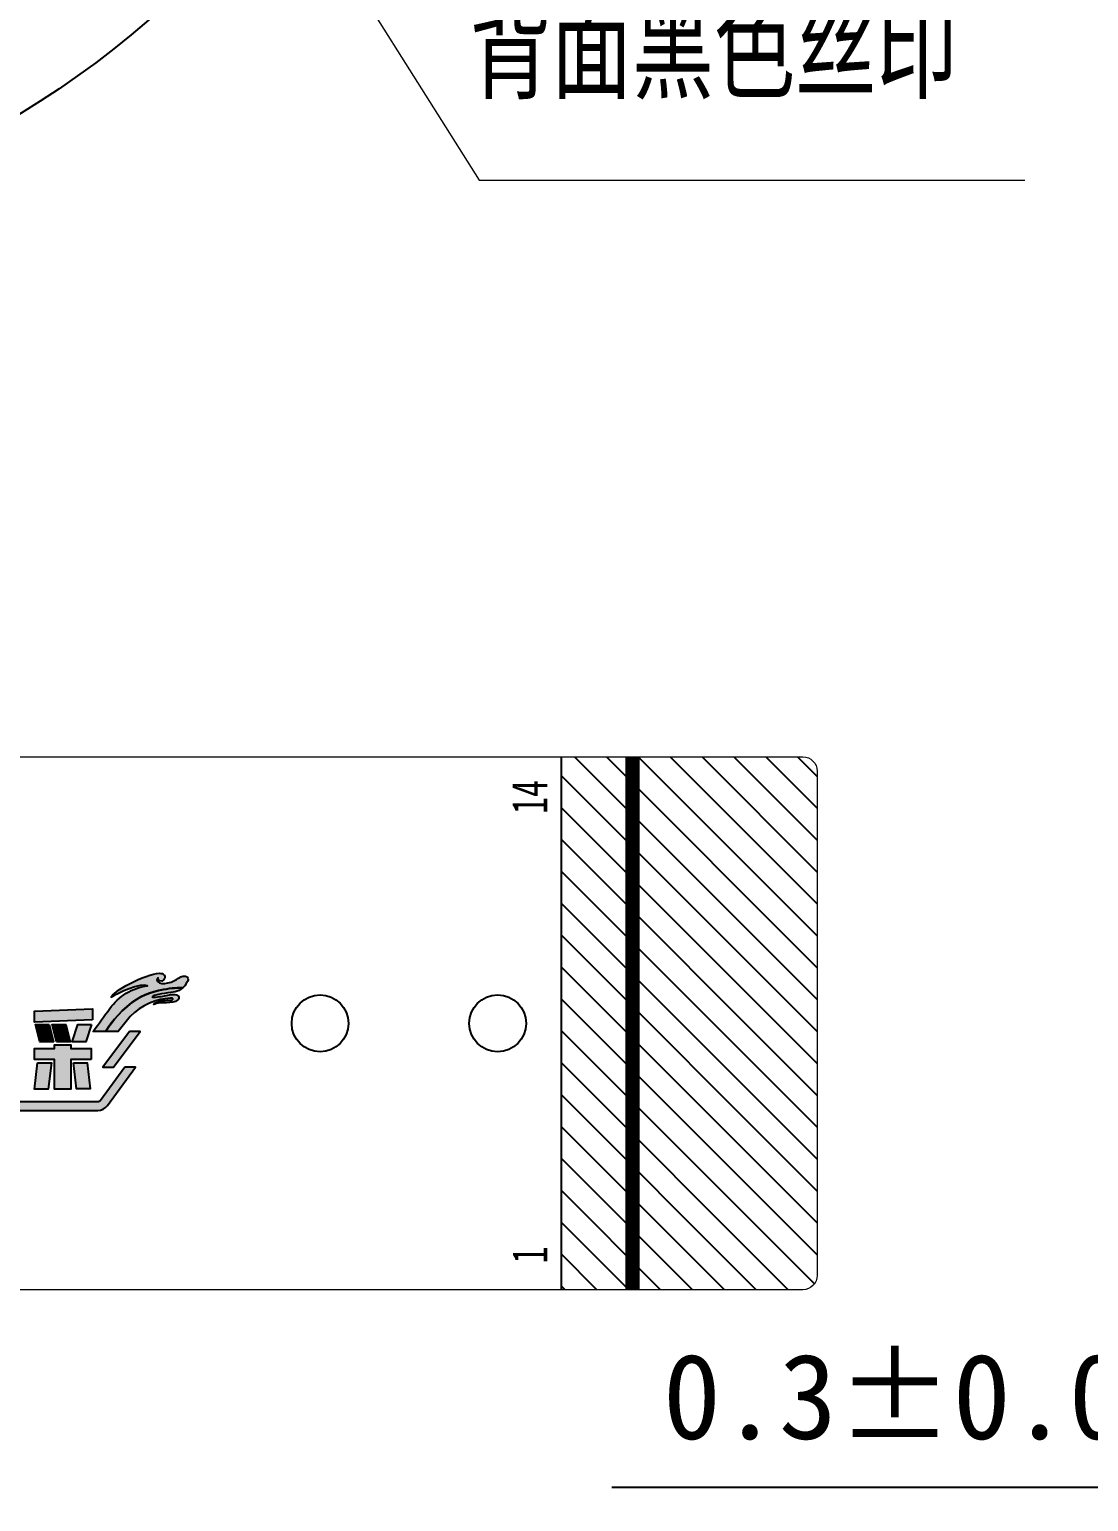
# Model space of a CAD drawing. Header units: millimetres. Extents: x -1913 to 1072, y -448 to 307.
# Drawn here: x 738.06 to 752.97, y -205.13 to -184.41 of the extents above; entities that cross this region are included whole.
import ezdxf

# ---------------------------------------------------------------- set-up
doc = ezdxf.new("R2010")
doc.units = ezdxf.units.MM
doc.header["$LTSCALE"] = 2
doc.header["$PDMODE"] = 3
doc.header["$PDSIZE"] = 1
doc.layers.get('0').update_dxf_attribs({"linetype": 'CONTINUOUS'})
doc.layers.get('Defpoints').update_dxf_attribs({"linetype": 'CONTINUOUS'})
for name, color, linetype in [('_U+56FE_U+5C42 1', 7, 'CONTINUOUS'), ('dim', 3, 'CONTINUOUS'), ('FPC', 2, 'CONTINUOUS'), ('Index', 7, 'CONTINUOUS'), ('SENSOR', 2, 'CONTINUOUS')]:
    doc.layers.add(name, color=color, linetype=linetype)
doc.styles.add('ROMANC', font='romanc.shx')
doc.styles.get("Standard").update_dxf_attribs({"font": 'txt', "width": 0.7})
doc.styles.add('宋体', font='')
doc.styles.get('宋体').set_extended_font_data('SimSun')
doc.dimstyles.new('ISO-25$0', dxfattribs={"dimtxt": 1.2, "dimasz": 1.2, "dimexe": 0, "dimexo": 0.125, "dimtad": 1, "dimdsep": 46, "dimtxsty": 'Standard', "dimcen": 2, "dimclrd": 3, "dimclre": 3, "dimclrt": 3, "dimadec": 0, "dimazin": 0, "dimtp": 1.2, "dimtm": 1.2, "dimtfac": 1, "dimtmove": 0, "dimatfit": 3, "dimfxl": 0, "dimtolj": 1, "dimarcsym": 0})
doc.dimstyles.new('YanXiu', dxfattribs={"dimtxt": 1.5, "dimasz": 1.2, "dimexe": 0.66, "dimexo": 0.66, "dimgap": 0.66, "dimtad": 0, "dimdsep": 46, "dimtxsty": 'ROMANC', "dimcen": 0, "dimclrd": 256, "dimclre": 131, "dimclrt": 42, "dimazin": 2, "dimtfac": 1, "dimtofl": 0, "dimtmove": 0, "dimatfit": 3, "dimfxl": 0, "dimlwd": 5, "dimlwe": 5, "dimarcsym": 0})

# ---------------------------------------------------------------- blocks, each defined once
blk = doc.blocks.new('*D60')
at = {"layer": 'Defpoints', "color": 0, "transparency": 16777216}
for p in [(757.446, -202.152), (757.746, -202.152), (757.446, -204.935)]:
    blk.add_point(p, dxfattribs=at)
at = {"layer": 'dim', "color": 3, "lineweight": -2, "transparency": 16777216}
for p, q in [((757.446, -202.277), (757.446, -204.935)), ((757.746, -202.277), (757.746, -204.935)), ((756.246, -204.935), (746.261, -204.935)), ((757.746, -204.935), (757.446, -204.935)), ((758.946, -204.935), (760.146, -204.935))]:
    blk.add_line(p, q, dxfattribs=at)
at = {"layer": 'dim', "color": 3, "transparency": 16777216}
for points in [[(756.246, -204.735), (756.246, -205.135), (757.446, -204.935)], [(758.946, -204.735), (758.946, -205.135), (757.746, -204.935)]]:
    blk.add_solid(points, dxfattribs=at)
at = {"layer": 'dim', "color": 3, "transparency": 16777216, "insert": (750.653, -203.663), "char_height": 1.2, "attachment_point": 5, "style": '宋体'}
blk.add_mtext('\\A1;0.3%%P0.03', dxfattribs=at)

msp = doc.modelspace()

# ---------------------------------------------------------------- hatches: boundary and pattern name
h = msp.add_hatch()
h.set_pattern_fill('ANSI31', color=256, scale=0.1, style=0)
h.set_pattern_definition([(135, (1613.92183, 17.03493), (0.2245064, 0.2245064), [])])
edge = h.paths.add_edge_path()
edge.add_arc((748.951, -194.857), 0.2, 360, 450, ccw=False)
edge.add_line((749.151, -194.857), (749.151, -201.952))
edge.add_arc((748.951, -201.952), 0.2, 270, 360, ccw=False)
edge.add_line((748.951, -202.152), (745.551, -202.152))
edge.add_line((745.551, -202.152), (745.551, -194.652))
edge.add_line((745.551, -194.652), (748.951, -194.652))
at = {"layer": '_U+56FE_U+5C42 1'}
h = msp.add_hatch(color=152, dxfattribs=at)
h.dxf.hatch_style = 2
edge = h.paths.add_edge_path()
edge.add_spline(control_points=[(739.206, -198.04), (739.296, -197.977), (739.631, -197.828), (739.722, -197.873), (739.505, -197.901), (739.313, -198.02), (739.19, -198.195), (739.108, -198.302), (739.036, -198.404), (738.954, -198.517), (738.954, -198.517), (739.129, -198.517), (739.129, -198.517), (739.129, -198.517), (739.245, -198.324), (739.432, -198.166), (739.62, -198.007), (739.752, -197.966), (739.944, -197.928), (740.059, -197.905), (740.16, -197.901), (740.217, -197.901), (740.295, -197.831), (740.337, -197.726), (740.217, -197.741), (740.196, -197.745), (740.18, -197.751), (740.158, -197.767), (740.094, -197.824), (739.919, -197.872), (739.863, -197.816), (739.851, -197.804), (739.848, -197.784), (739.871, -197.764), (739.864, -197.805), (739.914, -197.826), (739.948, -197.792), (739.966, -197.773), (739.976, -197.742), (739.954, -197.721), (739.954, -197.721), (739.952, -197.718), (739.952, -197.718), (739.939, -197.705), (739.916, -197.699), (739.888, -197.699), (739.694, -197.699), (739.209, -197.967), (739.206, -198.04)], knot_values=[0, 0, 0, 0, 1, 1, 1, 2, 2, 2, 3, 3, 3, 4, 4, 4, 5, 5, 5, 6, 6, 6, 7, 7, 7, 8, 8, 8, 9, 9, 9, 10, 10, 10, 11, 11, 11, 12, 12, 12, 13, 13, 13, 14, 14, 14, 15, 15, 15, 16, 16, 16, 16], degree=3, periodic=0)
h = msp.add_hatch(color=152, dxfattribs=at)
h.dxf.hatch_style = 2
edge = h.paths.add_edge_path()
edge.add_spline(control_points=[(739.944, -197.928), (739.752, -197.966), (739.62, -198.007), (739.432, -198.166), (739.246, -198.323), (739.131, -198.515), (739.129, -198.517), (739.129, -198.517), (739.305, -198.517), (739.305, -198.517), (739.305, -198.517), (739.478, -198.306), (739.478, -198.306), (739.478, -198.306), (739.478, -198.306), (739.478, -198.306), (739.627, -198.15), (739.856, -198.054), (740.043, -198.05), (740.071, -198.049), (740.081, -198.057), (740.076, -198.064), (740.071, -198.072), (740.049, -198.081), (740.017, -198.078), (739.957, -198.079), (739.86, -198.087), (739.813, -198.129), (739.81, -198.131), (739.806, -198.137), (739.809, -198.14), (739.908, -198.085), (740.076, -198.143), (740.148, -198.074), (740.177, -198.042), (740.162, -197.991), (740.074, -197.997), (740.013, -198.002), (739.949, -198.017), (739.888, -198.027), (739.851, -198.034), (739.815, -198.039), (739.792, -198.035), (739.783, -198.032), (739.787, -198.023), (739.809, -198.012), (739.868, -197.992), (740.056, -197.967), (740.11, -197.958), (740.146, -197.953), (740.184, -197.93), (740.217, -197.901), (740.217, -197.901), (740.217, -197.901), (740.217, -197.901), (740.16, -197.901), (740.059, -197.905), (739.944, -197.928)], knot_values=[0, 0, 0, 0, 1, 1, 1, 2, 2, 2, 3, 3, 3, 4, 4, 4, 5, 5, 5, 6, 6, 6, 7, 7, 7, 8, 8, 8, 9, 9, 9, 10, 10, 10, 11, 11, 11, 12, 12, 12, 13, 13, 13, 14, 14, 14, 15, 15, 15, 16, 16, 16, 17, 17, 17, 18, 18, 18, 19, 19, 19, 19], degree=3, periodic=0)
h = msp.add_hatch(color=152, dxfattribs=at)
h.dxf.hatch_style = 2
h.paths.add_polyline_path([(738.945, -198.355), (738.13, -198.386), (738.13, -198.23), (738.945, -198.199)])
h = msp.add_hatch(color=152, dxfattribs=at)
h.dxf.hatch_style = 2
h.paths.add_polyline_path([(738.335, -198.421), (738.396, -198.661), (738.204, -198.661), (738.141, -198.421)])
h = msp.add_hatch(color=152, dxfattribs=at)
h.dxf.hatch_style = 2
h.paths.add_polyline_path([(738.439, -198.661), (738.376, -198.421), (738.568, -198.421), (738.631, -198.661)])
h = msp.add_hatch(color=152, dxfattribs=at)
h.dxf.hatch_style = 2
h.paths.add_polyline_path([(738.932, -198.421), (738.85, -198.661), (738.658, -198.661), (738.74, -198.421)])
h = msp.add_hatch(color=152, dxfattribs=at)
h.dxf.hatch_style = 2
h.paths.add_polyline_path([(739.467, -198.517), (739.09, -199.021), (739.242, -199.021), (739.618, -198.517)])
h = msp.add_hatch(color=152, dxfattribs=at)
h.dxf.hatch_style = 2
h.paths.add_polyline_path([(738.927, -198.914), (738.64, -198.914), (738.64, -199.329), (738.412, -199.329), (738.412, -198.914), (738.13, -198.914), (738.13, -198.758), (738.412, -198.758), (738.412, -198.705), (738.64, -198.705), (738.64, -198.758), (738.927, -198.758)])
h = msp.add_hatch(color=152, dxfattribs=at)
h.dxf.hatch_style = 2
edge = h.paths.add_edge_path()
edge.add_line((739.401, -199.021), (739.057, -199.489))
edge.add_arc((739.021, -199.463), 0.0447, 270, 323.7168, ccw=False)
edge.add_line((739.021, -199.508), (735.061, -199.508))
edge.add_line((735.061, -199.508), (735.061, -199.629))
edge.add_line((735.061, -199.629), (739.021, -199.629))
edge.add_arc((739.021, -199.463), 0.166, 270, 323.7168)
edge.add_line((739.155, -199.561), (739.551, -199.021))
edge.add_line((739.551, -199.021), (739.401, -199.021))
h = msp.add_hatch(color=152, dxfattribs=at)
h.dxf.hatch_style = 2
h.paths.add_polyline_path([(738.172, -198.96), (738.366, -198.96), (738.322, -199.329), (738.13, -199.329)])
h = msp.add_hatch(color=152, dxfattribs=at)
h.dxf.hatch_style = 2
h.paths.add_polyline_path([(738.677, -198.958), (738.87, -198.958), (738.913, -199.327), (738.721, -199.327)])

# ---------------------------------------------------------------- linework, layer by layer
at = {"const_width": 0.2}
msp.add_lwpolyline([(746.551, -194.65), (746.551, -202.15)], dxfattribs=at)
at = {"color": 6}
msp.add_circle((731.095, -174.303), 13.2, dxfattribs=at)
at = {"layer": '_U+56FE_U+5C42 1', "color": 152}
for points in [[(738.945, -198.355), (738.13, -198.386), (738.13, -198.23), (738.945, -198.199), (738.945, -198.355)], [(738.335, -198.421), (738.396, -198.661), (738.204, -198.661), (738.141, -198.421), (738.335, -198.421)], [(738.439, -198.661), (738.376, -198.421), (738.568, -198.421), (738.631, -198.661), (738.439, -198.661)], [(738.932, -198.421), (738.85, -198.661), (738.658, -198.661), (738.74, -198.421), (738.932, -198.421)], [(739.467, -198.517), (739.09, -199.021), (739.242, -199.021), (739.618, -198.517), (739.467, -198.517)], [(738.927, -198.914), (738.64, -198.914), (738.64, -199.329), (738.412, -199.329), (738.412, -198.914), (738.13, -198.914), (738.13, -198.758), (738.412, -198.758), (738.412, -198.705), (738.64, -198.705), (738.64, -198.758), (738.927, -198.758), (738.927, -198.914)], [(738.172, -198.96), (738.366, -198.96), (738.322, -199.329), (738.13, -199.329), (738.172, -198.96)], [(738.677, -198.958), (738.87, -198.958), (738.913, -199.327), (738.721, -199.327), (738.677, -198.958)]]:
    msp.add_lwpolyline(points, dxfattribs=at)
msp.add_lwpolyline([(739.401, -199.021), (739.057, -199.489, -0.238772), (739.021, -199.508), (735.061, -199.508), (735.061, -199.629), (739.021, -199.629, 0.238772), (739.155, -199.561), (739.551, -199.021), (739.401, -199.021)], format="xyb", dxfattribs=at)
for points, knots in [([(739.206, -198.04), (739.296, -197.977), (739.631, -197.828), (739.722, -197.873), (739.505, -197.901), (739.313, -198.02), (739.19, -198.195), (739.108, -198.302), (739.036, -198.404), (738.954, -198.517), (738.954, -198.517), (739.129, -198.517), (739.129, -198.517), (739.129, -198.517), (739.245, -198.324), (739.432, -198.166), (739.62, -198.007), (739.752, -197.966), (739.944, -197.928), (740.059, -197.905), (740.16, -197.901), (740.217, -197.901), (740.295, -197.831), (740.337, -197.726), (740.217, -197.741), (740.196, -197.745), (740.18, -197.751), (740.158, -197.767), (740.094, -197.824), (739.919, -197.872), (739.863, -197.816), (739.851, -197.804), (739.848, -197.784), (739.871, -197.764), (739.864, -197.805), (739.914, -197.826), (739.948, -197.792), (739.966, -197.773), (739.976, -197.742), (739.954, -197.721), (739.954, -197.721), (739.952, -197.718), (739.952, -197.718), (739.939, -197.705), (739.916, -197.699), (739.888, -197.699), (739.694, -197.699), (739.209, -197.967), (739.206, -198.04)], [0, 0, 0, 0, 1, 1, 1, 2, 2, 2, 3, 3, 3, 4, 4, 4, 5, 5, 5, 6, 6, 6, 7, 7, 7, 8, 8, 8, 9, 9, 9, 10, 10, 10, 11, 11, 11, 12, 12, 12, 13, 13, 13, 14, 14, 14, 15, 15, 15, 16, 16, 16, 16]), ([(739.944, -197.928), (739.752, -197.966), (739.62, -198.007), (739.432, -198.166), (739.246, -198.323), (739.131, -198.515), (739.129, -198.517), (739.129, -198.517), (739.305, -198.517), (739.305, -198.517), (739.305, -198.517), (739.478, -198.306), (739.478, -198.306), (739.478, -198.306), (739.478, -198.306), (739.478, -198.306), (739.627, -198.15), (739.856, -198.054), (740.043, -198.05), (740.071, -198.049), (740.081, -198.057), (740.076, -198.064), (740.071, -198.072), (740.049, -198.081), (740.017, -198.078), (739.957, -198.079), (739.86, -198.087), (739.813, -198.129), (739.81, -198.131), (739.806, -198.137), (739.809, -198.14), (739.908, -198.085), (740.076, -198.143), (740.148, -198.074), (740.177, -198.042), (740.162, -197.991), (740.074, -197.997), (740.013, -198.002), (739.949, -198.017), (739.888, -198.027), (739.851, -198.034), (739.815, -198.039), (739.792, -198.035), (739.783, -198.032), (739.787, -198.023), (739.809, -198.012), (739.868, -197.992), (740.056, -197.967), (740.11, -197.958), (740.146, -197.953), (740.184, -197.93), (740.217, -197.901), (740.217, -197.901), (740.217, -197.901), (740.217, -197.901), (740.16, -197.901), (740.059, -197.905), (739.944, -197.928)], [0, 0, 0, 0, 1, 1, 1, 2, 2, 2, 3, 3, 3, 4, 4, 4, 5, 5, 5, 6, 6, 6, 7, 7, 7, 8, 8, 8, 9, 9, 9, 10, 10, 10, 11, 11, 11, 12, 12, 12, 13, 13, 13, 14, 14, 14, 15, 15, 15, 16, 16, 16, 17, 17, 17, 18, 18, 18, 19, 19, 19, 19])]:
    msp.add_open_spline(points, degree=3, knots=knots, dxfattribs=at)
at = {"layer": 'FPC'}
for p, q in [((745.551, -202.152), (745.551, -194.652)), ((746.551, -200.653), (746.551, -196.153))]:
    msp.add_line(p, q, dxfattribs=at)
at = {"layer": 'FPC', "color": 2}
for p, q in [((746.551, -196.503), (746.551, -196.803)), ((746.551, -200.003), (746.551, -200.303))]:
    msp.add_line(p, q, dxfattribs=at)
at = {"layer": 'FPC', "lineweight": 9}
msp.add_lwpolyline([(734.733, -194.652), (748.951, -194.652, -0.414214), (749.151, -194.852), (749.151, -201.952, -0.414214), (748.951, -202.152), (729.265, -202.152, -0.414214)], format="xyb", dxfattribs=at)
at = {"layer": 'FPC'}
for centre in [(742.151, -198.403), (744.651, -198.403)]:
    msp.add_circle(centre, 0.4, dxfattribs=at)

# ---------------------------------------------------------------- texts
at = {"layer": 'Index', "char_height": 0.5, "attachment_point": 2, "rotation": 90}
for s, insert in [('{\\C2;14}', (744.851, -195.217)), ('{\\C2;1}', (744.853, -201.663))]:
    msp.add_mtext(s, dxfattribs=dict(at, insert=insert))
at = {"layer": 'SENSOR', "insert": (744.257, -184.062), "char_height": 1.2, "width": 9.96808, "attachment_point": 1}
msp.add_mtext('{\\fSimSun|b0|i0|c134|p2;背面黑色丝印}', dxfattribs=at)

# ---------------------------------------------------------------- dimensions: what is measured, and where the dimension line sits
at = {"layer": 'dim'}
dim = msp.add_linear_dim(base=(757.446, -204.935), p1=(757.746, -202.152), p2=(757.446, -202.152), text='<>%%P0.03', dimstyle='ISO-25$0', override={"dimtxsty": '宋体', "dimfxl": 1.25}, dxfattribs=at)
dim.commit()
dim.dimension.update_dxf_attribs({"geometry": '*D60', "text_midpoint": (750.653, -203.663)})

# ---------------------------------------------------------------- leaders
at = {"layer": 'SENSOR'}
msp.add_leader([(741.102, -181.326), (744.39, -186.532), (752.076, -186.532)], dimstyle='YanXiu', override={"dimgap": 0.66, "dimtad": 0, "dimfxl": 0.8}, dxfattribs=at)

doc.saveas('drawing.dxf')
